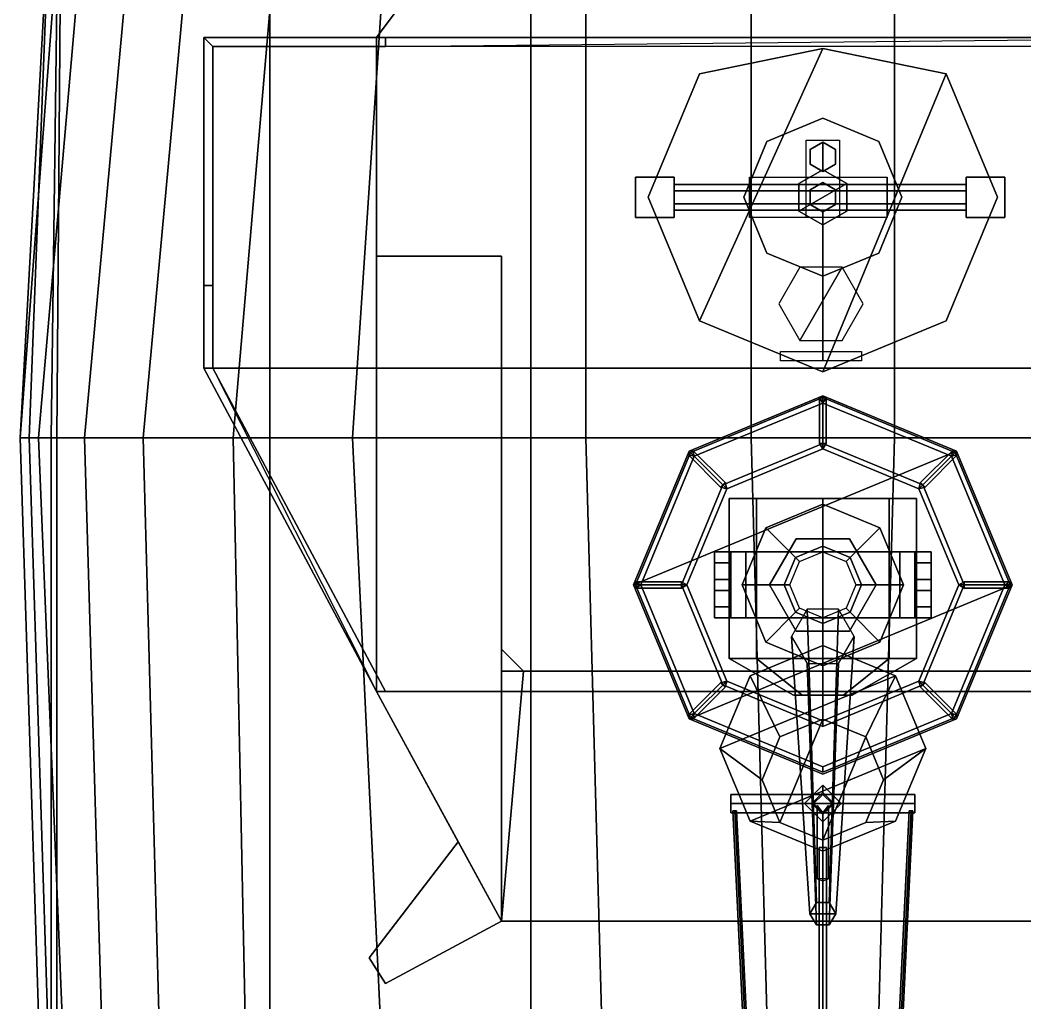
# Model space of a CAD drawing. Extents: x -4.4 to 4.4, y -34.7 to 32.2.
# Drawn here: x -4.37 to 1.1, y -1.19 to 4.15 of the extents above; entities that cross this region are included whole.
import ezdxf

# ---------------------------------------------------------------- set-up
doc = ezdxf.new("R2010")
doc.units = 0
doc.layers.get('0').update_dxf_attribs({"linetype": 'CONTINUOUS'})
doc.layers.add('SUPERSTRUCTURE', color=3, linetype='CONTINUOUS')

msp = doc.modelspace()

# ---------------------------------------------------------------- linework, layer by layer
for points in [[(-4.02, 9.69, 2.22), (-3.94, 9.69, 0.96), (-4.37, 1.88, 0.96), (-4.32, 1.88, 2.22)], [(-3.78, 9.69, -0.1), (-3.59, 9.69, -0.78), (-4.27, 1.88, -0.78), (-4.37, 1.88, -0.1)], [(-3.94, 9.69, 0.96), (-3.78, 9.69, -0.1), (-4.37, 1.88, -0.1), (-4.37, 1.88, 0.96)], [(-4.1, 9.69, 3.87), (-4.02, 9.69, 2.22), (-4.32, 1.88, 2.22), (-4.2, 1.88, 3.87)], [(-3.59, 9.69, -0.78), (-3.3, 9.69, -1.31), (-4.02, 1.88, -1.31), (-4.27, 1.88, -0.78)], [(-4.11, 9.69, 4.27), (-4.1, 9.69, 3.87), (-4.2, 1.88, 3.87), (-4.17, 1.88, 4.14)], [(-3.01, 9.69, 4.32), (-4.11, 9.69, 4.27), (-4.17, 1.88, 4.14), (-3.01, 1.88, 4.2)], [(-3.3, 9.69, -1.31), (-2.98, 9.69, -1.67), (-3.7, 1.88, -1.67), (-4.02, 1.88, -1.31)], [(-2.98, 9.69, -1.67), (-2.54, 9.69, -1.97), (-3.21, 1.88, -1.97), (-3.7, 1.88, -1.67)], [(-2.54, 9.69, -1.97), (-2.04, 9.69, -2.19), (-2.56, 1.88, -2.19), (-3.21, 1.88, -1.97)], [(-1.59, 9.69, 4.37), (-3.01, 9.69, 4.32), (-3.01, 1.88, 4.2), (-1.59, 1.88, 4.29)], [(-2.04, 9.69, -2.19), (-1.29, 9.69, -2.41), (-1.29, 1.88, -2.41), (-2.56, 1.88, -2.19)], [(-1.59, 1.88, 4.29), (1.59, 1.88, 4.29), (1.59, 9.69, 4.37), (-1.59, 9.69, 4.37)], [(-1.29, 9.69, -2.41), (-0.39, 9.69, -2.54), (-0.39, 1.88, -2.54), (-1.29, 1.88, -2.41)], [(0.39, 1.88, -2.54), (-0.39, 1.88, -2.54), (-0.39, 9.69, -2.54), (0.39, 9.69, -2.54)], [(1.29, 1.88, -2.41), (0.39, 1.88, -2.54), (0.39, 9.69, -2.54), (1.29, 9.69, -2.41)], [(-4.37, 1.88, 0.96), (-4.37, 1.88, -0.1), (-4.23, -2.51, -0.33), (-4.23, -2.51, 1.13)], [(-4.32, 1.88, 2.22), (-4.37, 1.88, 0.96), (-4.23, -2.51, 1.13), (-4.18, -2.51, 2.09)], [(-4.37, 1.88, -0.1), (-4.27, 1.88, -0.78), (-4.09, -2.51, -0.92), (-4.23, -2.51, -0.33)], [(-4.2, 1.88, 3.87), (-4.32, 1.88, 2.22), (-4.18, -2.51, 2.09), (-4.2, -2.51, 3.83)], [(-4.27, 1.88, -0.78), (-4.02, 1.88, -1.31), (-3.89, -2.51, -1.33), (-4.09, -2.51, -0.92)], [(-4.17, 1.88, 4.14), (-4.2, 1.88, 3.87), (-4.2, -2.51, 3.83), (-4.17, -2.51, 4.1)], [(-3.01, 1.88, 4.2), (-4.17, 1.88, 4.14), (-4.17, -2.51, 4.1), (-3.01, -2.51, 4.16)], [(-4.02, 1.88, -1.31), (-3.7, 1.88, -1.67), (-3.58, -2.51, -1.67), (-3.89, -2.51, -1.33)], [(-3.7, 1.88, -1.67), (-3.21, 1.88, -1.97), (-3.12, -2.51, -1.97), (-3.58, -2.51, -1.67)], [(-3.21, 1.88, -1.97), (-2.56, 1.88, -2.19), (-2.35, -2.51, -2.19), (-3.12, -2.51, -1.97)], [(-1.59, 1.88, 4.29), (-3.01, 1.88, 4.2), (-3.01, -2.51, 4.16), (-1.59, -2.51, 4.25)], [(-2.56, 1.88, -2.19), (-1.29, 1.88, -2.41), (-1.17, -2.51, -2.41), (-2.35, -2.51, -2.19)], [(-1.59, -2.51, 4.25), (1.59, -2.51, 4.25), (1.59, 1.88, 4.29), (-1.59, 1.88, 4.29)], [(-1.29, 1.88, -2.41), (-0.39, 1.88, -2.54), (-0.27, -2.51, -2.54), (-1.17, -2.51, -2.41)], [(-0.39, 1.88, -2.54), (0.39, 1.88, -2.54), (0.27, -2.51, -2.54), (-0.27, -2.51, -2.54)], [(1.17, -2.51, -2.41), (0.27, -2.51, -2.54), (0.39, 1.88, -2.54), (1.29, 1.88, -2.41)]]:
    msp.add_3dface(points)
at = {"layer": 'SUPERSTRUCTURE'}
for points in [[(0.86, 6.16, 10.04), (-0.86, 6.16, 10.04), (-2.43, 4.06, 10.04), (2.43, 4.06, 10.04)], [(-2.43, 4.06, 10.04), (-0.86, 6.16, 10.04), (-0.86, 6.16, 4.13), (-2.43, 4.06, 4.13)], [(2.43, 4.06, 4.13), (0.86, 6.16, 4.13), (0.86, 6.16, 10.04), (2.43, 4.06, 10.04)], [(-3.37, 2.26, 6.3), (-3.37, 4.06, 6.3), (-2.43, 4.06, 6.3), (-2.43, 0.5, 6.3)], [(-3.37, 2.26, 8.44), (-3.37, 4.06, 8.44), (-2.43, 4.06, 8.44), (-2.43, 0.5, 8.44)], [(-2.43, 4.06, 8.44), (-3.37, 4.06, 8.44), (-3.37, 4.06, 8.54), (-2.43, 4.06, 8.54)], [(-3.37, 2.26, 8.54), (-3.37, 4.06, 8.54), (-3.37, 4.06, 8.44), (-3.37, 2.26, 8.44)], [(-3.37, 4.06, 10.04), (-3.37, 4.06, 8.54), (-3.37, 2.26, 8.54), (-3.37, 2.71, 9.79)], [(-3.32, 2.71, 9.79), (-3.32, 4.01, 10.04), (-3.37, 4.06, 10.04), (-3.37, 2.71, 9.79)], [(-2.43, 4.06, 8.54), (-3.37, 4.06, 8.54), (-3.37, 4.06, 10.04), (-2.43, 4.06, 10.04)], [(-2.38, 4.06, 10.04), (-3.37, 4.06, 10.04), (-3.32, 4.01, 10.04), (-2.38, 4.01, 10.04)], [(-3.37, 4.06, 7.4), (-3.37, 4.06, 6.3), (-3.37, 2.26, 6.3), (-3.37, 2.26, 7.4)], [(-3.32, 2.26, 7.4), (-3.32, 4.01, 7.4), (-3.37, 4.06, 7.4), (-3.37, 2.26, 7.4)], [(-2.43, 4.06, 7.4), (-3.37, 4.06, 7.4), (-3.32, 4.01, 7.4), (-2.43, 4.01, 7.4)], [(-2.43, 4.06, 6.3), (-3.37, 4.06, 6.3), (-3.37, 4.06, 7.4), (-2.43, 4.06, 7.4)], [(-2.43, 2.87, 8.44), (-2.43, 4.06, 8.44), (-2.43, 4.06, 4.13), (-2.43, 2.87, 4.13)], [(2.38, 4.06, 10.04), (-2.38, 4.06, 10.04), (-2.38, 4.06, 8.54), (2.38, 4.06, 8.54)], [(-2.38, 4.01, 10.04), (-2.38, 4.01, 8.54), (-2.38, 4.06, 8.54), (-2.38, 4.06, 10.04)], [(-2.38, 4.01, 8.54), (2.43, 4.06, 8.49), (2.38, 4.06, 8.54), (-2.38, 4.06, 8.54)], [(-2.43, 4.01, 6.4), (-3.32, 4.01, 6.4), (-3.32, 2.26, 6.4), (-2.43, 0.5, 6.4)], [(3.32, 4.01, 8.54), (-3.32, 4.01, 8.54), (-3.32, 2.26, 8.54), (3.32, 2.26, 8.54)], [(-3.32, 2.26, 8.54), (-3.32, 4.01, 8.54), (-3.32, 4.01, 10.04), (-3.32, 2.71, 9.79)], [(-3.32, 4.01, 10.04), (-3.32, 4.01, 8.54), (-2.38, 4.01, 8.54), (-2.38, 4.01, 10.04)], [(-3.32, 2.26, 6.4), (-3.32, 4.01, 6.4), (-3.32, 4.01, 7.4), (-3.32, 2.26, 7.4)], [(-3.32, 4.01, 7.4), (-3.32, 4.01, 6.4), (-2.43, 4.01, 6.4), (-2.43, 4.01, 7.4)], [(-0.6718, 2.5182, 9.64), (0, 4, 9.64), (-0.6718, 3.8618, 9.64), (-0.95, 3.19, 9.64)], [(0, 4, 9.54), (-0.6718, 3.8618, 9.54), (-0.6718, 3.8618, 9.64), (0, 4, 9.64)], [(0, 2.24, 9.64), (0.6718, 3.8618, 9.64), (0, 4, 9.64), (-0.6718, 2.5182, 9.64)], [(0.6718, 3.8618, 9.54), (0, 4, 9.54), (0, 4, 9.64), (0.6718, 3.8618, 9.64)], [(-0.6718, 3.8618, 9.54), (-0.95, 3.19, 9.54), (-0.95, 3.19, 9.64), (-0.6718, 3.8618, 9.64)], [(0.6718, 2.5182, 9.64), (0.95, 3.19, 9.64), (0.6718, 3.8618, 9.64), (0, 2.24, 9.64)], [(0.95, 3.19, 9.54), (0.6718, 3.8618, 9.54), (0.6718, 3.8618, 9.64), (0.95, 3.19, 9.64)], [(0, 3.62, 8.54), (-0.3041, 3.4941, 8.54), (-0.3041, 3.4941, 9.54), (0, 3.62, 9.54)], [(0.3041, 3.4941, 8.54), (0, 3.62, 8.54), (0, 3.62, 9.54), (0.3041, 3.4941, 9.54)], [(-0.3041, 3.4941, 8.54), (-0.43, 3.19, 8.54), (-0.43, 3.19, 9.54), (-0.3041, 3.4941, 9.54)], [(-0.09, 3.5, 10.39), (0.09, 3.5, 10.39), (0.09, 3.08, 10.39), (-0.09, 3.08, 10.39)], [(-0.09, 3.5, 10.6), (0.09, 3.5, 10.6), (0.09, 3.08, 10.6), (-0.09, 3.08, 10.6)], [(-0.0693, 3.37, 10.3), (-0.0693, 3.45, 10.3), (0, 3.49, 10.3), (0, 3.33, 10.3)], [(-0.0693, 3.45, 10.71), (-0.0693, 3.37, 10.71), (0, 3.33, 10.71), (0, 3.49, 10.71)], [(0, 3.49, 10.3), (-0.0693, 3.45, 10.3), (-0.0693, 3.45, 10.71), (0, 3.49, 10.71)], [(-0.0693, 3.45, 10.3), (-0.0693, 3.37, 10.3), (-0.0693, 3.37, 10.71), (-0.0693, 3.45, 10.71)], [(0, 3.33, 10.3), (0, 3.49, 10.3), (0.0693, 3.45, 10.3), (0.0693, 3.37, 10.3)], [(0, 3.49, 10.71), (0, 3.33, 10.71), (0.0693, 3.37, 10.71), (0.0693, 3.45, 10.71)], [(0.0693, 3.45, 10.3), (0, 3.49, 10.3), (0, 3.49, 10.71), (0.0693, 3.45, 10.71)], [(0.0693, 3.37, 10.3), (0.0693, 3.45, 10.3), (0.0693, 3.45, 10.71), (0.0693, 3.37, 10.71)], [(0.43, 3.19, 8.54), (0.3041, 3.4941, 8.54), (0.3041, 3.4941, 9.54), (0.43, 3.19, 9.54)], [(0, 3.34, 9.64), (-0.1299, 3.265, 9.64), (-0.1299, 3.265, 9.97), (0, 3.34, 9.97)], [(-0.1299, 3.115, 9.97), (0.1299, 3.265, 9.97), (0, 3.34, 9.97), (-0.1299, 3.265, 9.97)], [(-0.0693, 3.37, 10.3), (0, 3.33, 10.3), (0, 3.33, 10.71), (-0.0693, 3.37, 10.71)], [(0, 3.33, 10.3), (0.0693, 3.37, 10.3), (0.0693, 3.37, 10.71), (0, 3.33, 10.71)], [(0.1299, 3.265, 9.64), (0, 3.34, 9.64), (0, 3.34, 9.97), (0.1299, 3.265, 9.97)], [(-1.02, 3.08, 11.17), (-1.02, 3.3, 11.17), (-1.02, 3.3, 10.95), (-1.02, 3.08, 10.95)], [(-0.81, 3.08, 11.17), (-0.81, 3.3, 11.17), (-1.02, 3.3, 11.17), (-1.02, 3.08, 11.17)], [(-1.02, 3.3, 10.95), (-0.81, 3.3, 10.95), (-0.81, 3.08, 10.95), (-1.02, 3.08, 10.95)], [(-1.02, 3.3, 11.17), (-0.81, 3.3, 11.17), (-0.81, 3.3, 10.95), (-1.02, 3.3, 10.95)], [(-0.81, 3.08, 10.95), (-0.81, 3.3, 10.95), (-0.81, 3.3, 11.17), (-0.81, 3.08, 11.17)], [(-0.4, 3.3, 10.77), (0.35, 3.3, 10.77), (0.35, 3.08, 10.77), (-0.4, 3.08, 10.77)], [(-0.4, 3.3, 10.77), (-0.4, 3.3, 11.22), (-0.4, 3.08, 11.22), (-0.4, 3.08, 10.77)], [(0.35, 3.3, 10.77), (0.35, 3.3, 11.22), (0.35, 3.08, 11.22), (0.35, 3.08, 10.77)], [(0.78, 3.3, 10.95), (0.99, 3.3, 10.95), (0.99, 3.08, 10.95), (0.78, 3.08, 10.95)], [(0.78, 3.08, 11.17), (0.78, 3.3, 11.17), (0.78, 3.3, 10.95), (0.78, 3.08, 10.95)], [(0.99, 3.08, 11.17), (0.99, 3.3, 11.17), (0.78, 3.3, 11.17), (0.78, 3.08, 11.17)], [(0.78, 3.3, 11.17), (0.99, 3.3, 11.17), (0.99, 3.3, 10.95), (0.78, 3.3, 10.95)], [(0.99, 3.08, 10.95), (0.99, 3.3, 10.95), (0.99, 3.3, 11.17), (0.99, 3.08, 11.17)], [(-0.81, 3.225, 10.9994), (-0.81, 3.26, 11.06), (0.78, 3.26, 11.06), (0.78, 3.225, 10.9994)], [(-0.81, 3.26, 11.06), (-0.81, 3.225, 11.1206), (0.78, 3.225, 11.1206), (0.78, 3.26, 11.06)], [(-0.1299, 3.265, 9.64), (-0.1299, 3.115, 9.64), (-0.1299, 3.115, 9.97), (-0.1299, 3.265, 9.97)], [(0, 3.04, 9.97), (0.1299, 3.115, 9.97), (0.1299, 3.265, 9.97), (-0.1299, 3.115, 9.97)], [(0, 3.27, 9.97), (-0.0693, 3.23, 9.97), (-0.0693, 3.23, 10.77), (0, 3.27, 10.77)], [(-0.0693, 3.23, 9.97), (-0.0693, 3.15, 9.97), (-0.0693, 3.15, 10.77), (-0.0693, 3.23, 10.77)], [(0.0693, 3.23, 9.97), (0, 3.27, 9.97), (0, 3.27, 10.77), (0.0693, 3.23, 10.77)], [(0.0693, 3.15, 9.97), (0.0693, 3.23, 9.97), (0.0693, 3.23, 10.77), (0.0693, 3.15, 10.77)], [(0.1299, 3.115, 9.64), (0.1299, 3.265, 9.64), (0.1299, 3.265, 9.97), (0.1299, 3.115, 9.97)], [(-0.95, 3.19, 9.54), (-0.6718, 2.5182, 9.54), (-0.6718, 2.5182, 9.64), (-0.95, 3.19, 9.64)], [(-0.81, 3.155, 10.9994), (-0.81, 3.225, 10.9994), (0.78, 3.225, 10.9994), (0.78, 3.155, 10.9994)], [(-0.81, 3.225, 11.1206), (-0.81, 3.155, 11.1206), (0.78, 3.155, 11.1206), (0.78, 3.225, 11.1206)], [(-0.43, 3.19, 8.54), (-0.3041, 2.8859, 8.54), (-0.3041, 2.8859, 9.54), (-0.43, 3.19, 9.54)], [(0.3041, 2.8859, 8.54), (0.43, 3.19, 8.54), (0.43, 3.19, 9.54), (0.3041, 2.8859, 9.54)], [(0.6718, 2.5182, 9.54), (0.95, 3.19, 9.54), (0.95, 3.19, 9.64), (0.6718, 2.5182, 9.64)], [(-0.81, 3.12, 11.06), (-0.81, 3.155, 10.9994), (0.78, 3.155, 10.9994), (0.78, 3.12, 11.06)], [(-0.81, 3.155, 11.1206), (-0.81, 3.12, 11.06), (0.78, 3.12, 11.06), (0.78, 3.155, 11.1206)], [(-0.0693, 3.15, 9.97), (0, 3.11, 9.97), (0, 3.11, 10.77), (-0.0693, 3.15, 10.77)], [(0, 3.11, 9.97), (0.0693, 3.15, 9.97), (0.0693, 3.15, 10.77), (0, 3.11, 10.77)], [(-1.02, 3.08, 10.95), (-0.81, 3.08, 10.95), (-0.81, 3.08, 11.17), (-1.02, 3.08, 11.17)], [(-0.1299, 3.115, 9.64), (0, 3.04, 9.64), (0, 3.04, 9.97), (-0.1299, 3.115, 9.97)], [(0, 3.04, 9.64), (0.1299, 3.115, 9.64), (0.1299, 3.115, 9.97), (0, 3.04, 9.97)], [(0, 3.11, 10.12), (0, 3.02, 10.12), (0, 3.02, 10.05), (0, 3.11, 10.05)], [(0.78, 3.08, 10.95), (0.99, 3.08, 10.95), (0.99, 3.08, 11.17), (0.78, 3.08, 11.17)], [(0, 3.02, 10.12), (0, 2.69, 10.23), (0, 2.6, 10.23), (0, 3.02, 10.05)], [(-1.75, 2.87, 8.44), (-2.43, 2.87, 8.44), (-2.43, 2.87, 4.13), (-1.75, 2.87, 4.13)], [(-1.75, 2.87, 6.4), (-2.43, 2.87, 6.4), (-2.43, 0.5, 6.4), (-1.75, -0.75, 6.4)], [(-2.43, 0.5, 6.3), (-2.43, 2.87, 6.3), (-1.75, 2.87, 6.3), (-1.75, -0.75, 6.3)], [(-2.43, 0.5, 8.44), (-2.43, 2.87, 8.44), (-1.75, 2.87, 8.44), (-1.75, 0.5, 8.44)], [(-1.75, 0.73, 8.44), (-1.75, 2.87, 8.44), (-1.75, 2.87, 4.13), (-1.75, 0.73, 4.13)], [(-0.3041, 2.8859, 8.54), (0, 2.76, 8.54), (0, 2.76, 9.54), (-0.3041, 2.8859, 9.54)], [(0, 2.76, 8.54), (0.3041, 2.8859, 8.54), (0.3041, 2.8859, 9.54), (0, 2.76, 9.54)], [(-0.125, 2.8092, 10.23), (-0.24, 2.61, 10.23), (-0.125, 2.4108, 10.23), (0.105, 2.8092, 10.23)], [(0.105, 2.8092, 10.23), (-0.125, 2.4108, 10.23), (0.105, 2.4108, 10.23), (0.22, 2.61, 10.23)], [(-3.37, 2.71, 9.79), (-3.37, 2.26, 8.54), (-3.32, 2.26, 8.54), (-3.32, 2.71, 9.79)], [(0, 2.6, 10.23), (0, 2.35, 10.23), (0, 2.31, 10.21), (0, 2.67, 10.2)], [(-0.6718, 2.5182, 9.54), (0, 2.24, 9.54), (0, 2.24, 9.64), (-0.6718, 2.5182, 9.64)], [(0, 2.24, 9.54), (0.6718, 2.5182, 9.54), (0.6718, 2.5182, 9.64), (0, 2.24, 9.64)], [(0.21, 2.3, 10.73), (-0.23, 2.3, 10.73), (-0.23, 2.35, 10.45), (0.21, 2.35, 10.45)], [(0, 2.35, 10.23), (0, 2.35, 10.45), (0, 2.3, 10.73), (0, 2.31, 10.21)], [(-2.43, 0.5, 8.54), (-3.37, 2.26, 8.54), (-3.37, 2.26, 8.44), (-2.43, 0.5, 8.44)], [(3.37, 2.26, 8.54), (-3.37, 2.26, 8.54), (-2.43, 0.5, 8.54), (2.43, 0.5, 8.54)], [(-3.37, 2.26, 7.4), (-3.37, 2.26, 6.3), (-2.43, 0.5, 6.3), (-2.43, 0.5, 7.4)], [(-2.38, 0.5, 7.4), (-3.32, 2.26, 7.4), (-3.37, 2.26, 7.4), (-2.43, 0.5, 7.4)], [(-2.38, 0.5, 6.4), (-3.32, 2.26, 6.4), (-3.32, 2.26, 7.4), (-2.38, 0.5, 7.4)], [(-1.03, 1.08, 11.52), (0.7283, 1.8083, 11.52), (0, 2.11, 11.52), (-0.7283, 1.8083, 11.52)], [(0, 2.11, 11.42), (-0.7283, 1.8083, 11.42), (-0.7283, 1.8083, 11.52), (0, 2.11, 11.52)], [(-0.7212, 1.8012, 12.47), (-0.7, 1.78, 12.4873), (0, 2.07, 12.4873), (0, 2.1, 12.47)], [(-0.7, 1.78, 12.4527), (-0.7212, 1.8012, 12.47), (0, 2.1, 12.47), (0, 2.07, 12.4527)], [(-0.7212, 1.8012, 12.07), (-0.7, 1.78, 12.0873), (0, 2.07, 12.0873), (0, 2.1, 12.07)], [(-0.7, 1.78, 12.0527), (-0.7212, 1.8012, 12.07), (0, 2.1, 12.07), (0, 2.07, 12.0527)], [(0.0173, 1.85, 11.78), (-0.0173, 1.85, 11.78), (-0.0173, 2.1, 12.07), (0.0173, 2.1, 12.07)], [(-0.0173, 1.85, 11.78), (0, 1.82, 11.78), (0, 2.07, 12.07), (-0.0173, 2.1, 12.07)], [(0.0173, 2.1, 12.07), (-0.0173, 2.1, 12.07), (-0.0173, 2.1, 12.47), (0.0173, 2.1, 12.47)], [(-0.0173, 2.1, 12.07), (0, 2.07, 12.07), (0, 2.07, 12.47), (-0.0173, 2.1, 12.47)], [(0.7283, 1.8083, 11.42), (0, 2.11, 11.42), (0, 2.11, 11.52), (0.7283, 1.8083, 11.52)], [(0, 2.1, 12.47), (0, 2.07, 12.4873), (0.7, 1.78, 12.4873), (0.7212, 1.8012, 12.47)], [(0, 2.07, 12.4527), (0, 2.1, 12.47), (0.7212, 1.8012, 12.47), (0.7, 1.78, 12.4527)], [(0, 2.1, 12.07), (0, 2.07, 12.0873), (0.7, 1.78, 12.0873), (0.7212, 1.8012, 12.07)], [(0, 2.07, 12.0527), (0, 2.1, 12.07), (0.7212, 1.8012, 12.07), (0.7, 1.78, 12.0527)], [(0, 1.82, 11.78), (0.0173, 1.85, 11.78), (0.0173, 2.1, 12.07), (0, 2.07, 12.07)], [(0, 2.07, 12.07), (0.0173, 2.1, 12.07), (0.0173, 2.1, 12.47), (0, 2.07, 12.47)], [(-0.7, 1.78, 12.4873), (-0.7, 1.78, 12.4527), (0, 2.07, 12.4527), (0, 2.07, 12.4873)], [(-0.7, 1.78, 12.0873), (-0.7, 1.78, 12.0527), (0, 2.07, 12.0527), (0, 2.07, 12.0873)], [(0, 2.07, 12.4873), (0, 2.07, 12.4527), (0.7, 1.78, 12.4527), (0.7, 1.78, 12.4873)], [(0, 2.07, 12.0873), (0, 2.07, 12.0527), (0.7, 1.78, 12.0527), (0.7, 1.78, 12.0873)], [(-0.7283, 1.8083, 11.42), (-1.03, 1.08, 11.42), (-1.03, 1.08, 11.52), (-0.7283, 1.8083, 11.52)], [(-0.7283, 0.3517, 11.52), (1.03, 1.08, 11.52), (0.7283, 1.8083, 11.52), (-1.03, 1.08, 11.52)], [(-0.5322, 1.6367, 11.78), (-0.5567, 1.6122, 11.78), (-0.7335, 1.789, 12.07), (-0.709, 1.8135, 12.07)], [(-0.709, 1.8135, 12.07), (-0.7335, 1.789, 12.07), (-0.7335, 1.789, 12.47), (-0.709, 1.8135, 12.47)], [(-0.5233, 1.6033, 11.78), (-0.5322, 1.6367, 11.78), (-0.709, 1.8135, 12.07), (-0.7, 1.78, 12.07)], [(-0.7, 1.78, 12.07), (-0.709, 1.8135, 12.07), (-0.709, 1.8135, 12.47), (-0.7, 1.78, 12.47)], [(-0.5445, 1.6245, 11.78), (-0.5233, 1.6033, 11.7973), (0, 1.82, 11.7973), (0, 1.85, 11.78)], [(-0.5233, 1.6033, 11.7627), (-0.5445, 1.6245, 11.78), (0, 1.85, 11.78), (0, 1.82, 11.7627)], [(-0.5233, 1.6033, 11.7973), (-0.5233, 1.6033, 11.7627), (0, 1.82, 11.7627), (0, 1.82, 11.7973)], [(0.0173, 1.85, 11.52), (-0.0173, 1.85, 11.52), (-0.0173, 1.85, 11.78), (0.0173, 1.85, 11.78)], [(-0.0173, 1.85, 11.52), (0, 1.82, 11.52), (0, 1.82, 11.78), (-0.0173, 1.85, 11.78)], [(0, 1.85, 11.78), (0, 1.82, 11.7973), (0.5233, 1.6033, 11.7973), (0.5445, 1.6245, 11.78)], [(0, 1.82, 11.7627), (0, 1.85, 11.78), (0.5445, 1.6245, 11.78), (0.5233, 1.6033, 11.7627)], [(0, 1.82, 11.52), (0.0173, 1.85, 11.52), (0.0173, 1.85, 11.78), (0, 1.82, 11.78)], [(0, 1.82, 11.7973), (0, 1.82, 11.7627), (0.5233, 1.6033, 11.7627), (0.5233, 1.6033, 11.7973)], [(0.5322, 1.6367, 11.78), (0.5233, 1.6033, 11.78), (0.7, 1.78, 12.07), (0.709, 1.8135, 12.07)], [(0.5567, 1.6122, 11.78), (0.5322, 1.6367, 11.78), (0.709, 1.8135, 12.07), (0.7335, 1.789, 12.07)], [(0.709, 1.8135, 12.07), (0.7, 1.78, 12.07), (0.7, 1.78, 12.47), (0.709, 1.8135, 12.47)], [(0.7335, 1.789, 12.07), (0.709, 1.8135, 12.07), (0.709, 1.8135, 12.47), (0.7335, 1.789, 12.47)], [(1.03, 1.08, 11.42), (0.7283, 1.8083, 11.42), (0.7283, 1.8083, 11.52), (1.03, 1.08, 11.52)], [(-1.02, 1.08, 12.47), (-0.99, 1.08, 12.4873), (-0.7, 1.78, 12.4873), (-0.7212, 1.8012, 12.47)], [(-0.99, 1.08, 12.4527), (-1.02, 1.08, 12.47), (-0.7212, 1.8012, 12.47), (-0.7, 1.78, 12.4527)], [(-1.02, 1.08, 12.07), (-0.99, 1.08, 12.0873), (-0.7, 1.78, 12.0873), (-0.7212, 1.8012, 12.07)], [(-0.99, 1.08, 12.0527), (-1.02, 1.08, 12.07), (-0.7212, 1.8012, 12.07), (-0.7, 1.78, 12.0527)], [(-0.99, 1.08, 12.4873), (-0.99, 1.08, 12.4527), (-0.7, 1.78, 12.4527), (-0.7, 1.78, 12.4873)], [(-0.99, 1.08, 12.0873), (-0.99, 1.08, 12.0527), (-0.7, 1.78, 12.0527), (-0.7, 1.78, 12.0873)], [(-0.5567, 1.6122, 11.78), (-0.5233, 1.6033, 11.78), (-0.7, 1.78, 12.07), (-0.7335, 1.789, 12.07)], [(-0.7335, 1.789, 12.07), (-0.7, 1.78, 12.07), (-0.7, 1.78, 12.47), (-0.7335, 1.789, 12.47)], [(0.5233, 1.6033, 11.78), (0.5567, 1.6122, 11.78), (0.7335, 1.789, 12.07), (0.7, 1.78, 12.07)], [(0.7212, 1.8012, 12.47), (0.7, 1.78, 12.4873), (0.99, 1.08, 12.4873), (1.02, 1.08, 12.47)], [(0.7, 1.78, 12.4527), (0.7212, 1.8012, 12.47), (1.02, 1.08, 12.47), (0.99, 1.08, 12.4527)], [(0.7212, 1.8012, 12.07), (0.7, 1.78, 12.0873), (0.99, 1.08, 12.0873), (1.02, 1.08, 12.07)], [(0.7, 1.78, 12.0527), (0.7212, 1.8012, 12.07), (1.02, 1.08, 12.07), (0.99, 1.08, 12.0527)], [(0.7, 1.78, 12.07), (0.7335, 1.789, 12.07), (0.7335, 1.789, 12.47), (0.7, 1.78, 12.47)], [(0.7, 1.78, 12.4873), (0.7, 1.78, 12.4527), (0.99, 1.08, 12.4527), (0.99, 1.08, 12.4873)], [(0.7, 1.78, 12.0873), (0.7, 1.78, 12.0527), (0.99, 1.08, 12.0527), (0.99, 1.08, 12.0873)], [(-0.77, 1.08, 11.78), (-0.74, 1.08, 11.7973), (-0.5233, 1.6033, 11.7973), (-0.5445, 1.6245, 11.78)], [(-0.74, 1.08, 11.7627), (-0.77, 1.08, 11.78), (-0.5445, 1.6245, 11.78), (-0.5233, 1.6033, 11.7627)], [(-0.74, 1.08, 11.7973), (-0.74, 1.08, 11.7627), (-0.5233, 1.6033, 11.7627), (-0.5233, 1.6033, 11.7973)], [(-0.5322, 1.6367, 11.52), (-0.5567, 1.6122, 11.52), (-0.5567, 1.6122, 11.78), (-0.5322, 1.6367, 11.78)], [(-0.5567, 1.6122, 11.52), (-0.5233, 1.6033, 11.52), (-0.5233, 1.6033, 11.78), (-0.5567, 1.6122, 11.78)], [(-0.5233, 1.6033, 11.52), (-0.5322, 1.6367, 11.52), (-0.5322, 1.6367, 11.78), (-0.5233, 1.6033, 11.78)], [(0.5322, 1.6367, 11.52), (0.5233, 1.6033, 11.52), (0.5233, 1.6033, 11.78), (0.5322, 1.6367, 11.78)], [(0.5445, 1.6245, 11.78), (0.5233, 1.6033, 11.7973), (0.74, 1.08, 11.7973), (0.77, 1.08, 11.78)], [(0.5233, 1.6033, 11.7627), (0.5445, 1.6245, 11.78), (0.77, 1.08, 11.78), (0.74, 1.08, 11.7627)], [(0.5233, 1.6033, 11.52), (0.5567, 1.6122, 11.52), (0.5567, 1.6122, 11.78), (0.5233, 1.6033, 11.78)], [(0.5233, 1.6033, 11.7973), (0.5233, 1.6033, 11.7627), (0.74, 1.08, 11.7627), (0.74, 1.08, 11.7973)], [(0.5567, 1.6122, 11.52), (0.5322, 1.6367, 11.52), (0.5322, 1.6367, 11.78), (0.5567, 1.6122, 11.78)], [(-0.51, 0.68, 12.67), (-0.3606, 0.68, 13.0306), (-0.3606, 1.55, 13.0306), (-0.51, 1.55, 12.67)], [(-0.3606, 0.68, 12.3094), (-0.51, 0.68, 12.67), (-0.51, 1.55, 12.67), (-0.3606, 1.55, 12.3094)], [(-0.3606, 1.55, 13.0306), (0.51, 1.55, 12.67), (0.3606, 1.55, 12.3094), (-0.51, 1.55, 12.67)], [(-0.51, 1.55, 12.67), (0.3606, 1.55, 12.3094), (0, 1.55, 12.16), (-0.3606, 1.55, 12.3094)], [(-0.3606, 0.68, 13.0306), (0, 0.68, 13.18), (0, 1.55, 13.18), (-0.3606, 1.55, 13.0306)], [(0, 0.68, 12.16), (-0.3606, 0.68, 12.3094), (-0.3606, 1.55, 12.3094), (0, 1.55, 12.16)], [(0, 1.55, 13.18), (0.3606, 1.55, 13.0306), (0.51, 1.55, 12.67), (-0.3606, 1.55, 13.0306)], [(0, 0.68, 13.18), (0.3606, 0.68, 13.0306), (0.3606, 1.55, 13.0306), (0, 1.55, 13.18)], [(0.3606, 0.68, 12.3094), (0, 0.68, 12.16), (0, 1.55, 12.16), (0.3606, 1.55, 12.3094)], [(0.3606, 0.68, 13.0306), (0.51, 0.68, 12.67), (0.51, 1.55, 12.67), (0.3606, 1.55, 13.0306)], [(0.51, 0.68, 12.67), (0.3606, 0.68, 12.3094), (0.3606, 1.55, 12.3094), (0.51, 1.55, 12.67)], [(0, 1.52, 11.7), (-0.3111, 1.3911, 11.7), (-0.1485, 1.2285, 11.87), (0, 1.29, 11.87)], [(0, 1.52, 11.52), (-0.3111, 1.3911, 11.52), (-0.3111, 1.3911, 11.7), (0, 1.52, 11.7)], [(0.3111, 1.3911, 11.7), (0, 1.52, 11.7), (0, 1.29, 11.87), (0.1485, 1.2285, 11.87)], [(0.3111, 1.3911, 11.52), (0, 1.52, 11.52), (0, 1.52, 11.7), (0.3111, 1.3911, 11.7)], [(-0.3111, 1.3911, 11.7), (-0.44, 1.08, 11.7), (-0.21, 1.08, 11.87), (-0.1485, 1.2285, 11.87)], [(-0.3111, 1.3911, 11.52), (-0.44, 1.08, 11.52), (-0.44, 1.08, 11.7), (-0.3111, 1.3911, 11.7)], [(0.44, 1.08, 11.7), (0.3111, 1.3911, 11.7), (0.1485, 1.2285, 11.87), (0.21, 1.08, 11.87)], [(0.44, 1.08, 11.52), (0.3111, 1.3911, 11.52), (0.3111, 1.3911, 11.7), (0.44, 1.08, 11.7)], [(-0.145, 1.3311, 8.54), (-0.29, 1.08, 8.54), (-0.29, 1.08, 11.42), (-0.145, 1.3311, 11.42)], [(0.145, 1.3311, 8.54), (-0.145, 1.3311, 8.54), (-0.145, 1.3311, 11.42), (0.145, 1.3311, 11.42)], [(0.29, 1.08, 8.54), (0.145, 1.3311, 8.54), (0.145, 1.3311, 11.42), (0.29, 1.08, 11.42)], [(-0.51, 1.26, 12.3), (-0.59, 1.26, 12.3), (-0.59, 1.2, 12.67), (-0.51, 1.2, 12.67)], [(-0.59, 0.96, 12.67), (-0.59, 1.2, 12.67), (-0.59, 1.26, 12.3), (-0.59, 0.9, 12.3)], [(-0.42, 1.26, 12.05), (-0.5, 1.26, 12.05), (-0.59, 1.26, 12.3), (-0.51, 1.26, 12.3)], [(-0.59, 0.9, 12.3), (-0.59, 1.26, 12.3), (-0.5, 1.26, 12.05), (-0.5, 0.9, 12.05)], [(-0.51, 0.9, 12.3), (-0.51, 1.26, 12.3), (-0.51, 1.2, 12.67), (-0.51, 0.96, 12.67)], [(-0.42, 0.9, 12.05), (-0.42, 1.26, 12.05), (-0.51, 1.26, 12.3), (-0.51, 0.9, 12.3)], [(0.5, 1.26, 12.05), (0.5, 1.26, 11.97), (-0.5, 1.26, 11.97), (-0.5, 1.26, 12.05)], [(-0.5, 1.26, 12.05), (-0.5, 1.26, 11.97), (-0.5, 0.9, 11.97), (-0.5, 0.9, 12.05)], [(-0.5, 0.9, 11.97), (-0.5, 1.26, 11.97), (0.5, 1.26, 11.97), (0.5, 0.9, 11.97)], [(0.42, 0.9, 12.05), (0.42, 1.26, 12.05), (-0.42, 1.26, 12.05), (-0.42, 0.9, 12.05)], [(0, 1.29, 11.87), (-0.1485, 1.2285, 11.87), (-0.1273, 1.2073, 11.97), (0, 1.26, 11.97)], [(0.1485, 1.2285, 11.87), (0, 1.29, 11.87), (0, 1.26, 11.97), (0.1273, 1.2073, 11.97)], [(0.51, 1.26, 12.3), (0.59, 1.26, 12.3), (0.5, 1.26, 12.05), (0.42, 1.26, 12.05)], [(0.42, 1.26, 12.05), (0.42, 0.9, 12.05), (0.51, 0.9, 12.3), (0.51, 1.26, 12.3)], [(0.5, 0.9, 11.97), (0.5, 1.26, 11.97), (0.5, 1.26, 12.05), (0.5, 0.9, 12.05)], [(0.59, 1.26, 12.3), (0.59, 0.9, 12.3), (0.5, 0.9, 12.05), (0.5, 1.26, 12.05)], [(0.51, 1.2, 12.67), (0.59, 1.2, 12.67), (0.59, 1.26, 12.3), (0.51, 1.26, 12.3)], [(0.51, 1.26, 12.3), (0.51, 0.9, 12.3), (0.51, 0.96, 12.67), (0.51, 1.2, 12.67)], [(0.59, 1.2, 12.67), (0.59, 0.96, 12.67), (0.59, 0.9, 12.3), (0.59, 1.26, 12.3)], [(-0.1485, 1.2285, 11.87), (-0.21, 1.08, 11.87), (-0.18, 1.08, 11.97), (-0.1273, 1.2073, 11.97)], [(0.21, 1.08, 11.87), (0.1485, 1.2285, 11.87), (0.1273, 1.2073, 11.97), (0.18, 1.08, 11.97)], [(-0.59, 1.2, 12.67), (-0.59, 0.96, 12.67), (-0.59, 1.05, 12.8), (-0.59, 1.11, 12.8)], [(-0.51, 1.2, 12.67), (-0.59, 1.2, 12.67), (-0.59, 1.11, 12.8), (-0.51, 1.11, 12.8)], [(-0.51, 1.11, 12.8), (-0.51, 1.05, 12.8), (-0.51, 0.96, 12.67), (-0.51, 1.2, 12.67)], [(0.51, 1.11, 12.8), (0.59, 1.11, 12.8), (0.59, 1.2, 12.67), (0.51, 1.2, 12.67)], [(0.51, 1.05, 12.8), (0.51, 1.11, 12.8), (0.51, 1.2, 12.67), (0.51, 0.96, 12.67)], [(0.59, 0.96, 12.67), (0.59, 1.2, 12.67), (0.59, 1.11, 12.8), (0.59, 1.05, 12.8)], [(-0.74, 1.08, 11.78), (-0.77, 1.0973, 11.78), (-1.02, 1.0973, 12.07), (-0.99, 1.08, 12.07)], [(-0.77, 1.0973, 11.78), (-0.77, 1.0627, 11.78), (-1.02, 1.0627, 12.07), (-1.02, 1.0973, 12.07)], [(-0.99, 1.08, 12.07), (-1.02, 1.0973, 12.07), (-1.02, 1.0973, 12.47), (-0.99, 1.08, 12.47)], [(-1.02, 1.0973, 12.07), (-1.02, 1.0627, 12.07), (-1.02, 1.0627, 12.47), (-1.02, 1.0973, 12.47)], [(-0.74, 1.08, 11.52), (-0.77, 1.0973, 11.52), (-0.77, 1.0973, 11.78), (-0.74, 1.08, 11.78)], [(-0.77, 1.0973, 11.52), (-0.77, 1.0627, 11.52), (-0.77, 1.0627, 11.78), (-0.77, 1.0973, 11.78)], [(-0.59, 1.11, 12.8), (-0.59, 1.05, 12.8), (-0.51, 1.05, 12.8), (-0.51, 1.11, 12.8)], [(0.59, 1.05, 12.8), (0.59, 1.11, 12.8), (0.51, 1.11, 12.8), (0.51, 1.05, 12.8)], [(0.77, 1.0973, 11.78), (0.74, 1.08, 11.78), (0.99, 1.08, 12.07), (1.02, 1.0973, 12.07)], [(0.77, 1.0973, 11.52), (0.74, 1.08, 11.52), (0.74, 1.08, 11.78), (0.77, 1.0973, 11.78)], [(0.77, 1.0627, 11.78), (0.77, 1.0973, 11.78), (1.02, 1.0973, 12.07), (1.02, 1.0627, 12.07)], [(0.77, 1.0627, 11.52), (0.77, 1.0973, 11.52), (0.77, 1.0973, 11.78), (0.77, 1.0627, 11.78)], [(1.02, 1.0973, 12.07), (0.99, 1.08, 12.07), (0.99, 1.08, 12.47), (1.02, 1.0973, 12.47)], [(1.02, 1.0627, 12.07), (1.02, 1.0973, 12.07), (1.02, 1.0973, 12.47), (1.02, 1.0627, 12.47)], [(-1.03, 1.08, 11.42), (-0.7283, 0.3517, 11.42), (-0.7283, 0.3517, 11.52), (-1.03, 1.08, 11.52)], [(-0.7212, 0.3588, 12.47), (-0.7, 0.38, 12.4873), (-0.99, 1.08, 12.4873), (-1.02, 1.08, 12.47)], [(-0.7, 0.38, 12.4527), (-0.7212, 0.3588, 12.47), (-1.02, 1.08, 12.47), (-0.99, 1.08, 12.4527)], [(-0.7212, 0.3588, 12.07), (-0.7, 0.38, 12.0873), (-0.99, 1.08, 12.0873), (-1.02, 1.08, 12.07)], [(-0.7, 0.38, 12.0527), (-0.7212, 0.3588, 12.07), (-1.02, 1.08, 12.07), (-0.99, 1.08, 12.0527)], [(-0.77, 1.0627, 11.78), (-0.74, 1.08, 11.78), (-0.99, 1.08, 12.07), (-1.02, 1.0627, 12.07)], [(-1.02, 1.0627, 12.07), (-0.99, 1.08, 12.07), (-0.99, 1.08, 12.47), (-1.02, 1.0627, 12.47)], [(-0.7, 0.38, 12.4873), (-0.7, 0.38, 12.4527), (-0.99, 1.08, 12.4527), (-0.99, 1.08, 12.4873)], [(-0.7, 0.38, 12.0873), (-0.7, 0.38, 12.0527), (-0.99, 1.08, 12.0527), (-0.99, 1.08, 12.0873)], [(-0.5445, 0.5355, 11.78), (-0.5233, 0.5567, 11.7973), (-0.74, 1.08, 11.7973), (-0.77, 1.08, 11.78)], [(-0.5233, 0.5567, 11.7627), (-0.5445, 0.5355, 11.78), (-0.77, 1.08, 11.78), (-0.74, 1.08, 11.7627)], [(-0.77, 1.0627, 11.52), (-0.74, 1.08, 11.52), (-0.74, 1.08, 11.78), (-0.77, 1.0627, 11.78)], [(-0.5233, 0.5567, 11.7973), (-0.5233, 0.5567, 11.7627), (-0.74, 1.08, 11.7627), (-0.74, 1.08, 11.7973)], [(0, 0.05, 11.52), (0.7283, 0.3517, 11.52), (1.03, 1.08, 11.52), (-0.7283, 0.3517, 11.52)], [(-0.51, 1.05, 12.8), (-0.59, 1.05, 12.8), (-0.59, 0.96, 12.67), (-0.51, 0.96, 12.67)], [(-0.44, 1.08, 11.7), (-0.3111, 0.7689, 11.7), (-0.1485, 0.9315, 11.87), (-0.21, 1.08, 11.87)], [(-0.44, 1.08, 11.52), (-0.3111, 0.7689, 11.52), (-0.3111, 0.7689, 11.7), (-0.44, 1.08, 11.7)], [(-0.29, 1.08, 8.54), (-0.145, 0.8289, 8.54), (-0.145, 0.8289, 11.42), (-0.29, 1.08, 11.42)], [(-0.21, 1.08, 11.87), (-0.1485, 0.9315, 11.87), (-0.1273, 0.9527, 11.97), (-0.18, 1.08, 11.97)], [(0.1485, 0.9315, 11.87), (0.21, 1.08, 11.87), (0.18, 1.08, 11.97), (0.1273, 0.9527, 11.97)], [(0.145, 0.8289, 8.54), (0.29, 1.08, 8.54), (0.29, 1.08, 11.42), (0.145, 0.8289, 11.42)], [(0.3111, 0.7689, 11.7), (0.44, 1.08, 11.7), (0.21, 1.08, 11.87), (0.1485, 0.9315, 11.87)], [(0.3111, 0.7689, 11.52), (0.44, 1.08, 11.52), (0.44, 1.08, 11.7), (0.3111, 0.7689, 11.7)], [(0.51, 0.96, 12.67), (0.59, 0.96, 12.67), (0.59, 1.05, 12.8), (0.51, 1.05, 12.8)], [(0.77, 1.08, 11.78), (0.74, 1.08, 11.7973), (0.5233, 0.5567, 11.7973), (0.5445, 0.5355, 11.78)], [(0.74, 1.08, 11.7973), (0.74, 1.08, 11.7627), (0.5233, 0.5567, 11.7627), (0.5233, 0.5567, 11.7973)], [(0.74, 1.08, 11.7627), (0.77, 1.08, 11.78), (0.5445, 0.5355, 11.78), (0.5233, 0.5567, 11.7627)], [(1.02, 1.08, 12.47), (0.99, 1.08, 12.4873), (0.7, 0.38, 12.4873), (0.7212, 0.3588, 12.47)], [(0.99, 1.08, 12.4873), (0.99, 1.08, 12.4527), (0.7, 0.38, 12.4527), (0.7, 0.38, 12.4873)], [(0.99, 1.08, 12.4527), (1.02, 1.08, 12.47), (0.7212, 0.3588, 12.47), (0.7, 0.38, 12.4527)], [(1.02, 1.08, 12.07), (0.99, 1.08, 12.0873), (0.7, 0.38, 12.0873), (0.7212, 0.3588, 12.07)], [(0.99, 1.08, 12.0873), (0.99, 1.08, 12.0527), (0.7, 0.38, 12.0527), (0.7, 0.38, 12.0873)], [(0.99, 1.08, 12.0527), (1.02, 1.08, 12.07), (0.7212, 0.3588, 12.07), (0.7, 0.38, 12.0527)], [(0.7283, 0.3517, 11.42), (1.03, 1.08, 11.42), (1.03, 1.08, 11.52), (0.7283, 0.3517, 11.52)], [(0.74, 1.08, 11.78), (0.77, 1.0627, 11.78), (1.02, 1.0627, 12.07), (0.99, 1.08, 12.07)], [(0.74, 1.08, 11.52), (0.77, 1.0627, 11.52), (0.77, 1.0627, 11.78), (0.74, 1.08, 11.78)], [(0.99, 1.08, 12.07), (1.02, 1.0627, 12.07), (1.02, 1.0627, 12.47), (0.99, 1.08, 12.47)], [(-0.51, 0.96, 12.67), (-0.59, 0.96, 12.67), (-0.59, 0.9, 12.3), (-0.51, 0.9, 12.3)], [(-0.3111, 0.7689, 11.7), (0, 0.64, 11.7), (0, 0.87, 11.87), (-0.1485, 0.9315, 11.87)], [(-0.085, 0.9472, 6.4), (-0.17, 0.8, 6.4), (-0.07, -0.71, 18.92), (-0.035, -0.6494, 18.92)], [(-0.1485, 0.9315, 11.87), (0, 0.87, 11.87), (0, 0.9, 11.97), (-0.1273, 0.9527, 11.97)], [(0.085, 0.9472, 6.4), (-0.085, 0.9472, 6.4), (-0.035, -0.6494, 18.92), (0.035, -0.6494, 18.92)], [(0, 0.87, 11.87), (0.1485, 0.9315, 11.87), (0.1273, 0.9527, 11.97), (0, 0.9, 11.97)], [(0, 0.64, 11.7), (0.3111, 0.7689, 11.7), (0.1485, 0.9315, 11.87), (0, 0.87, 11.87)], [(0.17, 0.8, 6.4), (0.085, 0.9472, 6.4), (0.035, -0.6494, 18.92), (0.07, -0.71, 18.92)], [(0.51, 0.9, 12.3), (0.59, 0.9, 12.3), (0.59, 0.96, 12.67), (0.51, 0.96, 12.67)], [(-0.51, 0.9, 12.3), (-0.59, 0.9, 12.3), (-0.5, 0.9, 12.05), (-0.42, 0.9, 12.05)], [(-0.5, 0.9, 12.05), (-0.5, 0.9, 11.97), (0.5, 0.9, 11.97), (0.5, 0.9, 12.05)], [(0.42, 0.9, 12.05), (0.5, 0.9, 12.05), (0.59, 0.9, 12.3), (0.51, 0.9, 12.3)], [(-0.145, 0.8289, 8.54), (0.145, 0.8289, 8.54), (0.145, 0.8289, 11.42), (-0.145, 0.8289, 11.42)], [(-0.3111, 0.7689, 11.52), (0, 0.64, 11.52), (0, 0.64, 11.7), (-0.3111, 0.7689, 11.7)], [(-0.17, 0.8, 6.4), (-0.085, 0.6528, 6.4), (-0.035, -0.7706, 18.92), (-0.07, -0.71, 18.92)], [(0, 0.64, 11.52), (0.3111, 0.7689, 11.52), (0.3111, 0.7689, 11.7), (0, 0.64, 11.7)], [(0.085, 0.6528, 6.4), (0.17, 0.8, 6.4), (0.07, -0.71, 18.92), (0.035, -0.7706, 18.92)], [(-1.63, 0.61, 8.44), (-1.75, 0.73, 8.44), (-1.75, 0.73, 4.13), (-1.63, 0.61, 4.13)], [(-1.63, 0.61, 6.4), (-1.75, 0.73, 6.4), (-1.75, -0.75, 6.4)], [(-1.75, -0.75, 6.3), (-1.75, 0.73, 6.3), (-1.63, 0.61, 6.3), (-1.75, -0.75, 6.3)], [(-1.75, -0.75, 6.4), (-1.75, 0.73, 6.4), (-1.75, 0.73, 6.3), (-1.75, -0.75, 6.3)], [(-1.75, 0.61, 8.44), (-1.75, 0.61, 8.44), (-1.75, 0.73, 8.44), (-1.63, 0.61, 8.44)], [(-0.56, 0.19, 16.04), (0.396, 0.586, 16.04), (0, 0.75, 16.04), (-0.396, 0.586, 16.04)], [(0, 0.35, 15.23), (-0.2333, 0.2533, 15.23), (-0.396, 0.586, 16.04), (0, 0.75, 16.04)], [(0.2333, 0.2533, 15.23), (0, 0.35, 15.23), (0, 0.75, 16.04), (0.396, 0.586, 16.04)], [(-0.51, 0.68, 12.67), (-0.3606, 0.68, 12.3094), (-0.1131, 0.48, 12.5569), (-0.16, 0.48, 12.67)], [(-0.3606, 0.68, 13.0306), (-0.51, 0.68, 12.67), (-0.16, 0.48, 12.67), (-0.1131, 0.48, 12.7831)], [(-0.3606, 0.68, 12.3094), (0, 0.68, 12.16), (0, 0.48, 12.51), (-0.1131, 0.48, 12.5569)], [(0, 0.68, 13.18), (-0.3606, 0.68, 13.0306), (-0.1131, 0.48, 12.7831), (0, 0.48, 12.83)], [(0, 0.68, 12.16), (0.3606, 0.68, 12.3094), (0.1131, 0.48, 12.5569), (0, 0.48, 12.51)], [(0.3606, 0.68, 13.0306), (0, 0.68, 13.18), (0, 0.48, 12.83), (0.1131, 0.48, 12.7831)], [(0.3606, 0.68, 12.3094), (0.51, 0.68, 12.67), (0.16, 0.48, 12.67), (0.1131, 0.48, 12.5569)], [(0.51, 0.68, 12.67), (0.3606, 0.68, 13.0306), (0.1131, 0.48, 12.7831), (0.16, 0.48, 12.67)], [(1.63, 0.61, 6.4), (-1.63, 0.61, 6.4), (-1.75, -0.75, 6.4), (1.75, -0.75, 6.4)], [(-1.75, -0.75, 6.3), (-1.63, 0.61, 6.3), (1.63, 0.61, 6.3), (1.75, -0.75, 6.3)], [(-1.75, 0.5, 8.44), (-1.75, 0.61, 8.44), (1.75, 0.61, 8.44), (1.75, 0.5, 8.44)], [(1.63, 0.61, 8.44), (-1.63, 0.61, 8.44), (-1.63, 0.61, 4.13), (1.63, 0.61, 4.13)], [(-0.085, 0.6528, 6.4), (0.085, 0.6528, 6.4), (0.035, -0.7706, 18.92), (-0.035, -0.7706, 18.92)], [(-0.5233, 0.5567, 11.78), (-0.5567, 0.5478, 11.78), (-0.7335, 0.371, 12.07), (-0.7, 0.38, 12.07)], [(-0.5567, 0.5478, 11.78), (-0.5322, 0.5233, 11.78), (-0.709, 0.3465, 12.07), (-0.7335, 0.371, 12.07)], [(-0.5322, 0.5233, 11.78), (-0.5233, 0.5567, 11.78), (-0.7, 0.38, 12.07), (-0.709, 0.3465, 12.07)], [(-0.2333, 0.2533, 15.23), (-0.33, 0.02, 15.23), (-0.56, 0.19, 16.04), (-0.396, 0.586, 16.04)], [(-0.396, -0.206, 16.04), (0.56, 0.19, 16.04), (0.396, 0.586, 16.04), (-0.56, 0.19, 16.04)], [(-0.5233, 0.5567, 11.52), (-0.5567, 0.5478, 11.52), (-0.5567, 0.5478, 11.78), (-0.5233, 0.5567, 11.78)], [(-0.5567, 0.5478, 11.52), (-0.5322, 0.5233, 11.52), (-0.5322, 0.5233, 11.78), (-0.5567, 0.5478, 11.78)], [(0, 0.31, 11.78), (0, 0.34, 11.7973), (-0.5233, 0.5567, 11.7973), (-0.5445, 0.5355, 11.78)], [(0, 0.34, 11.7627), (0, 0.31, 11.78), (-0.5445, 0.5355, 11.78), (-0.5233, 0.5567, 11.7627)], [(-0.5322, 0.5233, 11.52), (-0.5233, 0.5567, 11.52), (-0.5233, 0.5567, 11.78), (-0.5322, 0.5233, 11.78)], [(0, 0.34, 11.7973), (0, 0.34, 11.7627), (-0.5233, 0.5567, 11.7627), (-0.5233, 0.5567, 11.7973)], [(0.5445, 0.5355, 11.78), (0.5233, 0.5567, 11.7973), (0, 0.34, 11.7973), (0, 0.31, 11.78)], [(0.5233, 0.5567, 11.7973), (0.5233, 0.5567, 11.7627), (0, 0.34, 11.7627), (0, 0.34, 11.7973)], [(0.5233, 0.5567, 11.7627), (0.5445, 0.5355, 11.78), (0, 0.31, 11.78), (0, 0.34, 11.7627)], [(0.33, 0.02, 15.23), (0.2333, 0.2533, 15.23), (0.396, 0.586, 16.04), (0.56, 0.19, 16.04)], [(0.5233, 0.5567, 11.78), (0.5322, 0.5233, 11.78), (0.709, 0.3465, 12.07), (0.7, 0.38, 12.07)], [(0.5567, 0.5478, 11.78), (0.5233, 0.5567, 11.78), (0.7, 0.38, 12.07), (0.7335, 0.371, 12.07)], [(0.5233, 0.5567, 11.52), (0.5322, 0.5233, 11.52), (0.5322, 0.5233, 11.78), (0.5233, 0.5567, 11.78)], [(0.5567, 0.5478, 11.52), (0.5233, 0.5567, 11.52), (0.5233, 0.5567, 11.78), (0.5567, 0.5478, 11.78)], [(0.5322, 0.5233, 11.78), (0.5567, 0.5478, 11.78), (0.7335, 0.371, 12.07), (0.709, 0.3465, 12.07)], [(0.5322, 0.5233, 11.52), (0.5567, 0.5478, 11.52), (0.5567, 0.5478, 11.78), (0.5322, 0.5233, 11.78)], [(-1.9845, -0.3189, 6.4), (-2.43, 0.5, 6.4), (-2.43, 0.5, 6.3), (-1.9845, -0.3189, 6.3)], [(2.43, 0.5, 8.54), (-2.43, 0.5, 8.54), (-2.43, 0.5, 8.44), (2.43, 0.5, 8.44)], [(-2.43, 0.5, 7.4), (-2.43, 0.5, 6.4), (-2.38, 0.5, 6.4), (-2.38, 0.5, 7.4)], [(0.16, 0.48, 12.67), (-0.1131, 0.48, 12.7831), (-0.16, 0.48, 12.67), (0.1131, 0.48, 12.5569)], [(0.1131, 0.48, 12.5569), (-0.16, 0.48, 12.67), (-0.1131, 0.48, 12.5569), (0, 0.48, 12.51)], [(0.1131, 0.48, 12.7831), (0, 0.48, 12.83), (-0.1131, 0.48, 12.7831), (0.16, 0.48, 12.67)], [(-0.7, 0.38, 12.07), (-0.7335, 0.371, 12.07), (-0.7335, 0.371, 12.47), (-0.7, 0.38, 12.47)], [(-0.7335, 0.371, 12.07), (-0.709, 0.3465, 12.07), (-0.709, 0.3465, 12.47), (-0.7335, 0.371, 12.47)], [(-0.7283, 0.3517, 11.42), (0, 0.05, 11.42), (0, 0.05, 11.52), (-0.7283, 0.3517, 11.52)], [(0, 0.06, 12.47), (0, 0.09, 12.4873), (-0.7, 0.38, 12.4873), (-0.7212, 0.3588, 12.47)], [(0, 0.09, 12.4527), (0, 0.06, 12.47), (-0.7212, 0.3588, 12.47), (-0.7, 0.38, 12.4527)], [(0, 0.06, 12.07), (0, 0.09, 12.0873), (-0.7, 0.38, 12.0873), (-0.7212, 0.3588, 12.07)], [(0, 0.09, 12.0527), (0, 0.06, 12.07), (-0.7212, 0.3588, 12.07), (-0.7, 0.38, 12.0527)], [(-0.709, 0.3465, 12.07), (-0.7, 0.38, 12.07), (-0.7, 0.38, 12.47), (-0.709, 0.3465, 12.47)], [(0, 0.09, 12.4873), (0, 0.09, 12.4527), (-0.7, 0.38, 12.4527), (-0.7, 0.38, 12.4873)], [(0, 0.09, 12.0873), (0, 0.09, 12.0527), (-0.7, 0.38, 12.0527), (-0.7, 0.38, 12.0873)], [(-0.33, 0.02, 14.09), (-0.2333, 0.2533, 14.09), (0, 0.35, 14.09), (-0.2333, -0.2133, 14.09)], [(0, 0.35, 14.09), (-0.2333, 0.2533, 14.09), (-0.2333, 0.2533, 15.23), (0, 0.35, 15.23)], [(-0.2333, -0.2133, 14.09), (0, 0.35, 14.09), (0.2333, 0.2533, 14.09), (0, -0.31, 14.09)], [(0.7212, 0.3588, 12.47), (0.7, 0.38, 12.4873), (0, 0.09, 12.4873), (0, 0.06, 12.47)], [(0.7, 0.38, 12.4873), (0.7, 0.38, 12.4527), (0, 0.09, 12.4527), (0, 0.09, 12.4873)], [(0.7, 0.38, 12.4527), (0.7212, 0.3588, 12.47), (0, 0.06, 12.47), (0, 0.09, 12.4527)], [(0.7212, 0.3588, 12.07), (0.7, 0.38, 12.0873), (0, 0.09, 12.0873), (0, 0.06, 12.07)], [(0.7, 0.38, 12.0873), (0.7, 0.38, 12.0527), (0, 0.09, 12.0527), (0, 0.09, 12.0873)], [(0.7, 0.38, 12.0527), (0.7212, 0.3588, 12.07), (0, 0.06, 12.07), (0, 0.09, 12.0527)], [(0, 0.05, 11.42), (0.7283, 0.3517, 11.42), (0.7283, 0.3517, 11.52), (0, 0.05, 11.52)], [(0.2333, 0.2533, 14.09), (0, 0.35, 14.09), (0, 0.35, 15.23), (0.2333, 0.2533, 15.23)], [(0.7, 0.38, 12.07), (0.709, 0.3465, 12.07), (0.709, 0.3465, 12.47), (0.7, 0.38, 12.47)], [(0.7335, 0.371, 12.07), (0.7, 0.38, 12.07), (0.7, 0.38, 12.47), (0.7335, 0.371, 12.47)], [(0.709, 0.3465, 12.07), (0.7335, 0.371, 12.07), (0.7335, 0.371, 12.47), (0.709, 0.3465, 12.47)], [(-0.2333, 0.2533, 14.09), (-0.33, 0.02, 14.09), (-0.33, 0.02, 15.23), (-0.2333, 0.2533, 15.23)], [(0, -0.31, 14.09), (0.2333, 0.2533, 14.09), (0.33, 0.02, 14.09), (0.2333, -0.2133, 14.09)], [(0.33, 0.02, 14.09), (0.2333, 0.2533, 14.09), (0.2333, 0.2533, 15.23), (0.33, 0.02, 15.23)], [(-0.33, 0.02, 15.23), (-0.2333, -0.2133, 15.23), (-0.396, -0.206, 16.04), (-0.56, 0.19, 16.04)], [(0, -0.37, 16.04), (0.396, -0.206, 16.04), (0.56, 0.19, 16.04), (-0.396, -0.206, 16.04)], [(0.2333, -0.2133, 15.23), (0.33, 0.02, 15.23), (0.56, 0.19, 16.04), (0.396, -0.206, 16.04)], [(-0.33, 0.02, 14.09), (-0.2333, -0.2133, 14.09), (-0.2333, -0.2133, 15.23), (-0.33, 0.02, 15.23)], [(0.2333, -0.2133, 14.09), (0.33, 0.02, 14.09), (0.33, 0.02, 15.23), (0.2333, -0.2133, 15.23)], [(0, -0.01, 18.41), (-0.1, -0.11, 18.41), (-0.06, -0.11, 18.46), (0, -0.05, 18.46)], [(0, -0.01, 18.06), (-0.1, -0.11, 18.06), (-0.1, -0.11, 18.41), (0, -0.01, 18.41)], [(0, -0.17, 18.46), (0.06, -0.11, 18.46), (0, -0.05, 18.46), (-0.06, -0.11, 18.46)], [(0.1, -0.11, 18.41), (0, -0.01, 18.41), (0, -0.05, 18.46), (0.06, -0.11, 18.46)], [(0.1, -0.11, 18.06), (0, -0.01, 18.06), (0, -0.01, 18.41), (0.1, -0.11, 18.41)], [(-0.5, -0.06, 17.9), (-0.5, -0.11, 17.95), (0.5, -0.11, 17.95), (0.5, -0.06, 17.9)], [(-0.5, -0.11, 17.85), (-0.5, -0.06, 17.9), (0.5, -0.06, 17.9), (0.5, -0.11, 17.85)], [(-0.5, -0.06, 17.9), (-0.5, -0.11, 17.85), (-0.5, -0.16, 17.9), (-0.5, -0.11, 17.95)], [(0, -0.06, 16.04), (-0.05, -0.11, 16.04), (-0.05, -0.11, 18.06), (0, -0.06, 18.06)], [(0.05, -0.11, 16.04), (0, -0.06, 16.04), (0, -0.06, 18.06), (0.05, -0.11, 18.06)], [(0.5, -0.11, 17.95), (0.5, -0.16, 17.9), (0.5, -0.11, 17.85), (0.5, -0.06, 17.9)], [(-0.5, -0.11, 17.95), (-0.5, -0.16, 17.9), (0.5, -0.16, 17.9), (0.5, -0.11, 17.95)], [(-0.5, -0.16, 17.9), (-0.5, -0.11, 17.85), (0.5, -0.11, 17.85), (0.5, -0.16, 17.9)], [(-0.49, -0.15, 17.9), (-0.48, -0.15, 17.89), (0, -10.08, 6.07), (-0.01, -10.08, 6.08)], [(-0.48, -0.15, 17.91), (-0.49, -0.15, 17.9), (-0.01, -10.08, 6.08), (0, -10.08, 6.09)], [(-0.48, -0.15, 17.89), (-0.47, -0.15, 17.9), (0.01, -10.08, 6.08), (0, -10.08, 6.07)], [(-0.47, -0.15, 17.9), (-0.48, -0.15, 17.91), (0, -10.08, 6.09), (0.01, -10.08, 6.08)], [(-0.1, -0.11, 18.41), (0, -0.21, 18.41), (0, -0.17, 18.46), (-0.06, -0.11, 18.46)], [(-0.1, -0.11, 18.06), (0, -0.21, 18.06), (0, -0.21, 18.41), (-0.1, -0.11, 18.41)], [(-0.05, -0.11, 16.04), (0, -0.16, 16.04), (0, -0.16, 18.06), (-0.05, -0.11, 18.06)], [(-0.03, -0.52, 17.9), (0, -0.53, 17.93), (0, -0.16, 17.93), (-0.03, -0.12, 17.9)], [(0, -0.52, 17.87), (-0.03, -0.52, 17.9), (-0.03, -0.12, 17.9), (0, -0.16, 17.87)], [(0.48, -0.15, 17.91), (0.47, -0.15, 17.9), (-0.01, -10.08, 6.08), (0, -10.08, 6.09)], [(0.47, -0.15, 17.9), (0.48, -0.15, 17.89), (0, -10.08, 6.07), (-0.01, -10.08, 6.08)], [(0, -0.21, 18.41), (0.1, -0.11, 18.41), (0.06, -0.11, 18.46), (0, -0.17, 18.46)], [(0, -0.21, 18.06), (0.1, -0.11, 18.06), (0.1, -0.11, 18.41), (0, -0.21, 18.41)], [(0, -0.16, 16.04), (0.05, -0.11, 16.04), (0.05, -0.11, 18.06), (0, -0.16, 18.06)], [(0, -0.53, 17.93), (0.03, -0.52, 17.9), (0.03, -0.12, 17.9), (0, -0.16, 17.93)], [(0.03, -0.52, 17.9), (0, -0.52, 17.87), (0, -0.16, 17.87), (0.03, -0.12, 17.9)], [(0.49, -0.15, 17.9), (0.48, -0.15, 17.91), (0, -10.08, 6.09), (0.01, -10.08, 6.08)], [(0.48, -0.15, 17.89), (0.49, -0.15, 17.9), (0.01, -10.08, 6.08), (0, -10.08, 6.07)], [(-0.2333, -0.2133, 15.23), (0, -0.31, 15.23), (0, -0.37, 16.04), (-0.396, -0.206, 16.04)], [(-0.2333, -0.2133, 14.09), (0, -0.31, 14.09), (0, -0.31, 15.23), (-0.2333, -0.2133, 15.23)], [(0, -0.31, 15.23), (0.2333, -0.2133, 15.23), (0.396, -0.206, 16.04), (0, -0.37, 16.04)], [(0, -0.31, 14.09), (0.2333, -0.2133, 14.09), (0.2333, -0.2133, 15.23), (0, -0.31, 15.23)], [(-2.47, -0.95, 6.3), (-1.9845, -0.3189, 6.3), (-1.75, -0.75, 6.3), (-2.38, -1.09, 6.3)], [(-2.47, -0.95, 6.4), (-1.9845, -0.3189, 6.4), (-1.9845, -0.3189, 6.3), (-2.47, -0.95, 6.3)], [(-1.75, -0.75, 6.4), (-1.9845, -0.3189, 6.4), (-2.47, -0.95, 6.4), (-2.38, -1.09, 6.4)], [(-0.02, -2.29, 17.19), (0, -2.29, 17.21), (0, -0.35, 15.27), (-0.02, -0.35, 15.25)], [(0, -2.29, 17.17), (-0.02, -2.29, 17.19), (-0.02, -0.35, 15.25), (0, -0.35, 15.23)], [(0, -2.29, 17.21), (0.02, -2.29, 17.19), (0.02, -0.35, 15.25), (0, -0.35, 15.27)], [(0.02, -2.29, 17.19), (0, -2.29, 17.17), (0, -0.35, 15.23), (0.02, -0.35, 15.25)], [(0.07, -0.71, 18.92), (0.035, -0.6494, 18.92), (-0.035, -0.6494, 18.92), (-0.07, -0.71, 18.92)], [(0.035, -0.7706, 18.92), (0.07, -0.71, 18.92), (-0.07, -0.71, 18.92), (-0.035, -0.7706, 18.92)], [(-2.38, -1.09, 6.3), (-1.75, -0.75, 6.3), (-1.75, -0.75, 6.4), (-2.38, -1.09, 6.4)], [(1.75, -0.75, 6.4), (-1.75, -0.75, 6.4), (-1.75, -0.75, 6.3), (1.75, -0.75, 6.3)], [(-2.38, -1.09, 6.4), (-2.47, -0.95, 6.4), (-2.47, -0.95, 6.3), (-2.38, -1.09, 6.3)]]:
    msp.add_3dface(points, dxfattribs=at)

doc.saveas('drawing.dxf')
